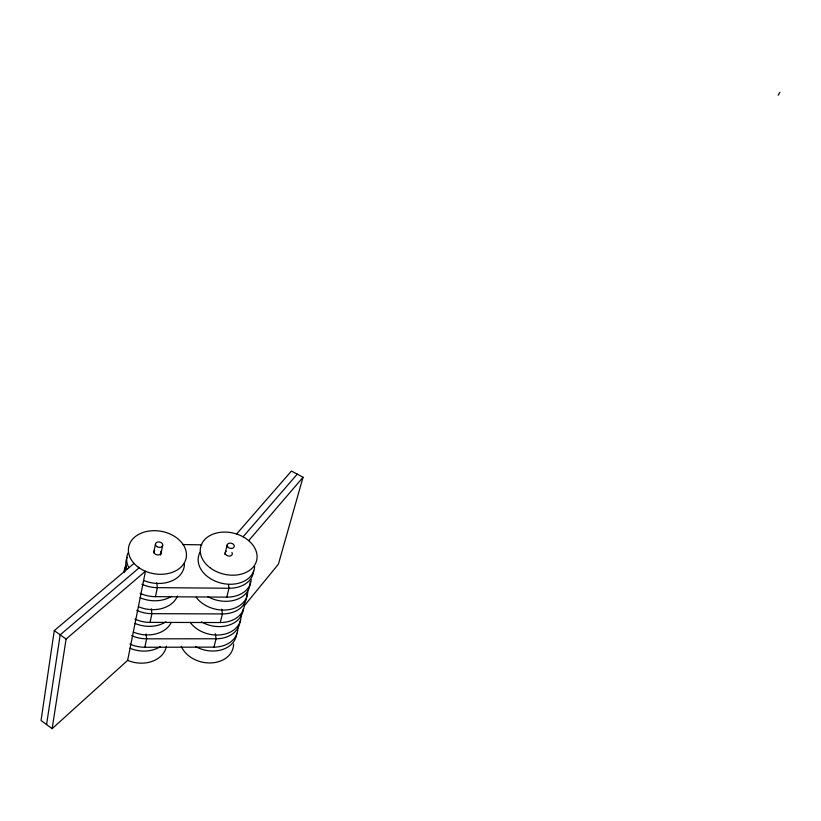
<?xml version="1.0" encoding="UTF-8"?>
<svg xmlns="http://www.w3.org/2000/svg" width="821" height="821" viewBox="0 0 821 821"><rect width="100%" height="100%" fill="white"/><g stroke="black" fill="none" stroke-linecap="round" stroke-linejoin="round"><path stroke-width="1.23" d="M134.039 563.401L54.268 630.61L41.05 720.489L52.134 728.668L127.655 660.361A27.616 21.449 9.4 0 0 166.406 646.189M46.581 724.574L60.179 634.838L139.149 567.824M52.134 728.668L66.101 639.066L145.461 571.252L143.624 580.457A29.094 21.51 10.3 0 0 184.407 563.627M124.618 572.052L125.89 565.248M127.655 660.361L143.624 580.457M153.691 552.82L155.456 544.097M160.659 555.129L162.722 545.175M129.995 644.075A27.914 21.469 9.6 0 0 144.855 647.266L146.631 638.83L146.097 634.017M134.962 619.126A28.376 21.5 9.9 0 0 150.069 622.39L151.895 613.667L151.341 608.843M140.093 593.337A28.848 21.51 10.2 0 0 155.456 596.672L157.355 587.651L156.77 582.818M224.831 554.524L227.273 544.682M144.855 647.266L213.953 647.122L216.087 638.779L215.338 633.709M150.069 622.39L220.244 622.544L222.45 613.934L221.711 609.161M155.456 596.672L226.74 597.144L229.028 588.247L228.454 584.665M236.602 533.999L291.455 471.049L303.052 477.258L278.401 564.212L244.442 605.662M778.134 95.195L779.95 92.332M248.691 540.649L303.052 477.258M243.088 536.801L297.243 474.148M182.683 544.549L201.781 544.857M54.268 630.61L66.101 639.066M160.772 551.271A3.653 2.689 10.4 0 1 159.613 554.616A3.653 2.689 10.4 0 1 154.882 553.857A3.653 2.689 10.4 0 1 154.707 550.296M128.774 567.639A29.094 21.51 10.3 0 1 127.943 553.077M177.408 596.108A28.612 21.51 10.1 0 1 138.38 606.688M171.538 596.313A28.766 21.51 10.2 0 1 140.155 597.791M124.084 572.175A28.766 21.51 10.2 0 1 124.689 570.482M170.85 623.252A28.14 21.49 9.8 0 1 133.31 632.047M165.924 621.825A28.294 21.49 9.9 0 1 135.034 623.447M160.495 646.517A27.842 21.469 9.6 0 1 130.077 648.262M237.854 627.408A27.473 21.048 13 0 1 213.953 647.122M131.678 635.618A28.068 21.479 9.7 0 0 146.631 638.83L216.087 638.779A27.627 21.059 13.1 0 0 240.071 621.056M244.432 602.901A27.924 21.069 13.2 0 1 220.244 622.544M136.707 610.383A28.53 21.5 10 0 0 151.895 613.667L222.45 613.934A28.078 21.069 13.2 0 0 246.741 594.312M124.115 572.36A28.848 21.51 10.2 0 1 125.397 566.336M251.216 579.554A28.386 21.069 13.3 0 1 226.74 597.144M141.9 584.285A29.012 21.51 10.3 0 0 157.355 587.651L229.028 588.247A28.54 21.069 13.4 0 0 253.607 570.687M126.783 569.24A29.012 21.51 10.3 0 1 127.091 557.254M231.943 552.523A3.602 2.637 13.5 0 1 230.722 555.817A3.602 2.637 13.5 0 1 226.052 554.811A3.602 2.637 13.5 0 1 226.175 551.281M254.633 566.747A28.622 21.069 13.4 0 1 220.572 582.972A28.622 21.069 13.4 0 1 200.016 552.256M250.087 581.956A28.314 21.069 13.3 0 1 236.294 599.648A28.314 21.069 13.3 0 1 207.692 596.59M247.747 590.689A28.15 21.069 13.3 0 1 227.848 609.808A28.15 21.069 13.3 0 1 196.137 597.236M243.303 608.936A27.852 21.069 13.2 0 1 201.514 621.949M241.056 615.596A27.698 21.059 13.1 0 1 221.393 634.766A27.698 21.059 13.1 0 1 190.205 622.359M233.595 643.972A27.185 21.038 12.9 0 1 211.192 662.927A27.185 21.038 12.9 0 1 181.277 646.343M236.746 633.309A27.411 21.048 13 0 1 195.542 646.476M138.267 567.198A29.258 21.51 10.4 0 0 185.895 559.101A29.258 21.51 10.4 0 0 148.108 531.187A29.258 21.51 10.4 0 0 138.267 567.198M156.749 546.519A3.674 2.689 10.5 0 0 162.681 545.411A3.674 2.689 10.5 0 0 157.837 541.993A3.674 2.689 10.5 0 0 156.749 546.519M228.269 547.453A3.612 2.627 13.5 0 0 234.18 546.765A3.612 2.627 13.5 0 0 229.675 543.102A3.612 2.627 13.5 0 0 228.269 547.453M209.796 567.557A28.786 21.069 13.5 0 0 256.511 560.938A28.786 21.069 13.5 0 0 219.71 532.418A28.786 21.069 13.5 0 0 209.796 567.557"/></g></svg>
